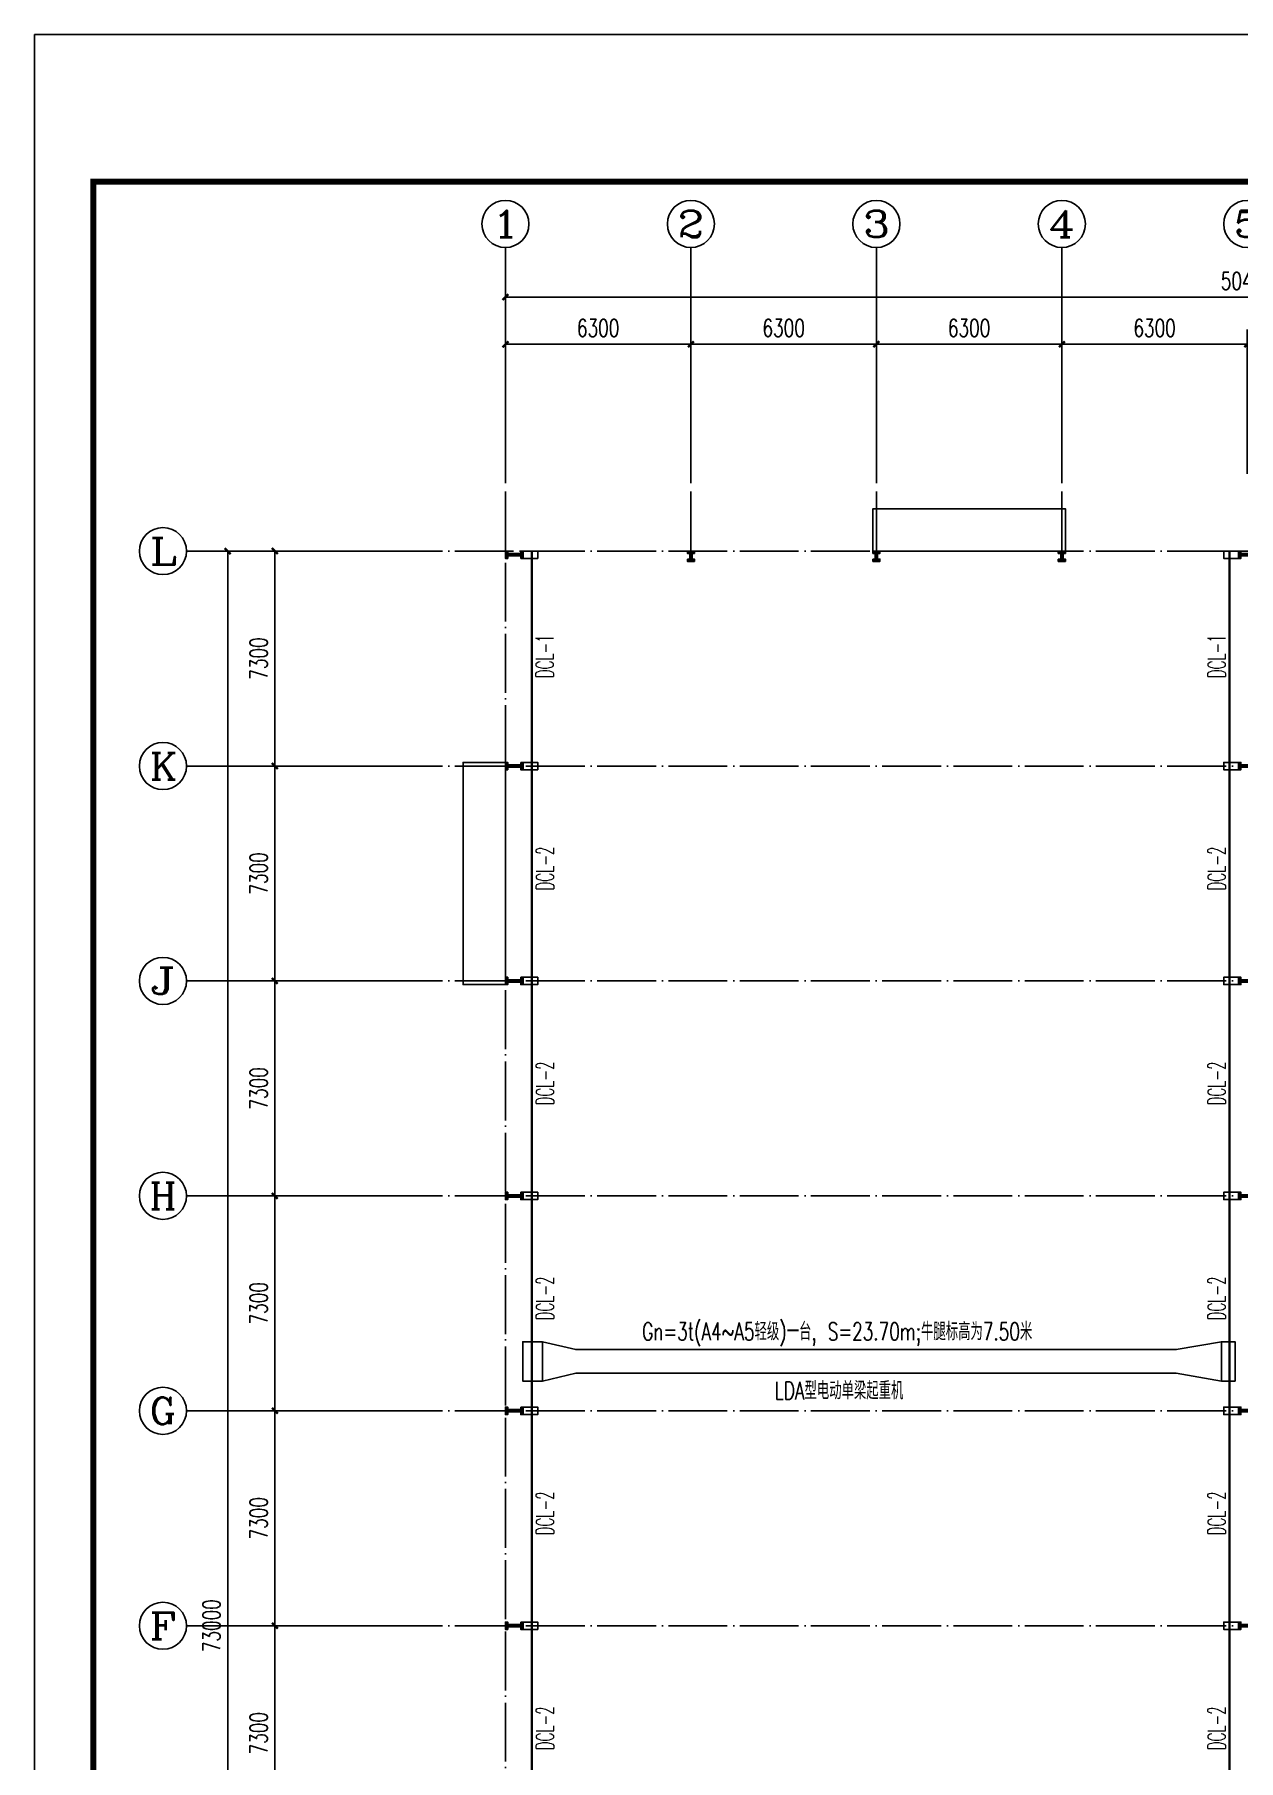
# Model space of a CAD drawing. Extents: x 37237700 to 37865026, y 138877 to 347670.
# Drawn here: x 37686466 to 37727363, y 289050 to 347670 of the extents above; entities that cross this region are included whole.
import ezdxf
from ezdxf.enums import TextEntityAlignment as Align

# ---------------------------------------------------------------- set-up
doc = ezdxf.new("R2010")
doc.units = 0
doc.header["$LTSCALE"] = 1000
doc.header["$MEASUREMENT"] = 0
doc.linetypes.add('ACAD_ISO04W100', pattern=[30.5, 24, -3, 0.5, -3])
doc.linetypes.add('DOTE', pattern=[2.42, 2, -0.2, 0.02, -0.2])
doc.layers.get('0').update_dxf_attribs({"linetype": 'CONTINUOUS'})
doc.layers.get('DEFPOINTS').update_dxf_attribs({"linetype": 'CONTINUOUS'})
for name, color, linetype in [('AXIS', 3, 'CONTINUOUS'), ('AXIS_TEXT', 7, 'CONTINUOUS'), ('DOTE', 1, 'ACAD_ISO04W100'), ('PUB_TEXT', 7, 'CONTINUOUS'), ('PUB_TITLE', 4, 'CONTINUOUS')]:
    doc.layers.add(name, color=color, linetype=linetype)
doc.styles.add('_HZTXT', font='txt.shx', dxfattribs={"width": 0.8, "bigfont": 'hztxt.shx'})
doc.styles.add('_SIMPLEX', font='SIMPLEX', dxfattribs={"width": 0.8})
doc.styles.add('_TCH_AXIS', font='COMPLEX', dxfattribs={"bigfont": 'GBCBIG'})
doc.styles.add('_TCH_DIM_T3', font='SIMPLEX', dxfattribs={"width": 0.705882, "bigfont": 'GBCBIG'})
doc.styles.add('COMPLEX', font='COMPLEX')
doc.dimstyles.new('_TCH_ARCH&&200', dxfattribs={"dimtxt": 595, "dimasz": 200, "dimexe": 500, "dimexo": 600, "dimgap": 252.5, "dimtad": 1, "dimdec": 0, "dimzin": 0, "dimdsep": 46, "dimtxsty": '_TCH_DIM_T3', "dimblk": 'ARCHTICK', "dimcen": 0.09, "dimclrt": 7, "dimazin": 2, "dimtfac": 1, "dimtdec": 0, "dimtix": 1, "dimtmove": 2, "dimatfit": 3, "dimfxl": 1, "dimtolj": 1, "dimtzin": 0, "dimarcsym": 0})

# ---------------------------------------------------------------- blocks, each defined once
blk = doc.blocks.new('*U123')
blk.add_lwpolyline([(-250, 125), (-250, -125), (250, -125), (250, 125)], close=True)
blk = doc.blocks.new('*U124')
at = {"color": 0, "linetype": 'ByBlock', "lineweight": -2}
for p in [(0, 58400), (0, 51100), (0, 43800), (0, 36500), (0, 29200)]:
    blk.add_blockref('*U123', p, dxfattribs=at)
blk = doc.blocks.new('*U131')
blk.add_lwpolyline([(-250, 125), (-250, -125), (250, -125), (250, 125)], close=True)
blk = doc.blocks.new('*U132')
at = {"color": 0, "linetype": 'ByBlock', "lineweight": -2}
for p in [(0, 58400), (0, 51100), (0, 43800), (0, 36500), (0, 29200)]:
    blk.add_blockref('*U131', p, dxfattribs=at)
blk = doc.blocks.new('_ArchTick')
at = {"color": 0, "linetype": 'ByBlock', "const_width": 0.4}
blk.add_lwpolyline([(-0.5, -0.5), (0.5, 0.5)], dxfattribs=at)
blk = doc.blocks.new('*D1991')
at = {"layer": 'AXIS', "color": 0, "lineweight": -2}
for p, q in [((37699029, 293626), (37694129, 293626)), ((37694629, 286326), (37694629, 293626)), ((37699029, 286326), (37694129, 286326))]:
    blk.add_line(p, q, dxfattribs=at)
at = {"layer": 'DEFPOINTS', "color": 0}
for p in [(37694629, 293626), (37699629, 293626), (37699629, 286326)]:
    blk.add_point(p, dxfattribs=at)
at = {"layer": 'AXIS', "color": 0, "lineweight": -2, "xscale": 200, "yscale": 200, "zscale": 200}
for p, rotation in [((37694629, 293626), 90), ((37694629, 286326), 270)]:
    blk.add_blockref('_ArchTick', p, dxfattribs=dict(at, rotation=rotation))
at = {"layer": 'AXIS', "color": 7, "insert": (37694079, 289976), "char_height": 595, "attachment_point": 5, "rotation": 90, "style": '_TCH_DIM_T3'}
blk.add_mtext('\\A1;7300', dxfattribs=at)
blk = doc.blocks.new('*D1992')
at = {"layer": 'AXIS', "color": 0, "lineweight": -2}
for p, q in [((37699029, 300926), (37694129, 300926)), ((37694629, 293626), (37694629, 300926)), ((37699029, 293626), (37694129, 293626))]:
    blk.add_line(p, q, dxfattribs=at)
at = {"layer": 'DEFPOINTS', "color": 0}
for p in [(37694629, 300926), (37699629, 300926), (37699629, 293626)]:
    blk.add_point(p, dxfattribs=at)
at = {"layer": 'AXIS', "color": 0, "lineweight": -2, "xscale": 200, "yscale": 200, "zscale": 200}
for p, rotation in [((37694629, 300926), 90), ((37694629, 293626), 270)]:
    blk.add_blockref('_ArchTick', p, dxfattribs=dict(at, rotation=rotation))
at = {"layer": 'AXIS', "color": 7, "insert": (37694079, 297276), "char_height": 595, "attachment_point": 5, "rotation": 90, "style": '_TCH_DIM_T3'}
blk.add_mtext('\\A1;7300', dxfattribs=at)
blk = doc.blocks.new('*D1993')
at = {"layer": 'AXIS', "color": 0, "lineweight": -2}
for p, q in [((37699029, 308226), (37694129, 308226)), ((37694629, 300926), (37694629, 308226)), ((37699029, 300926), (37694129, 300926))]:
    blk.add_line(p, q, dxfattribs=at)
at = {"layer": 'DEFPOINTS', "color": 0}
for p in [(37694629, 308226), (37699629, 308226), (37699629, 300926)]:
    blk.add_point(p, dxfattribs=at)
at = {"layer": 'AXIS', "color": 0, "lineweight": -2, "xscale": 200, "yscale": 200, "zscale": 200}
for p, rotation in [((37694629, 308226), 90), ((37694629, 300926), 270)]:
    blk.add_blockref('_ArchTick', p, dxfattribs=dict(at, rotation=rotation))
at = {"layer": 'AXIS', "color": 7, "insert": (37694079, 304576), "char_height": 595, "attachment_point": 5, "rotation": 90, "style": '_TCH_DIM_T3'}
blk.add_mtext('\\A1;7300', dxfattribs=at)
blk = doc.blocks.new('*D1994')
at = {"layer": 'AXIS', "color": 0, "lineweight": -2}
for p, q in [((37699029, 315526), (37694129, 315526)), ((37694629, 308226), (37694629, 315526)), ((37699029, 308226), (37694129, 308226))]:
    blk.add_line(p, q, dxfattribs=at)
at = {"layer": 'DEFPOINTS', "color": 0}
for p in [(37694629, 315526), (37699629, 315526), (37699629, 308226)]:
    blk.add_point(p, dxfattribs=at)
at = {"layer": 'AXIS', "color": 0, "lineweight": -2, "xscale": 200, "yscale": 200, "zscale": 200}
for p, rotation in [((37694629, 315526), 90), ((37694629, 308226), 270)]:
    blk.add_blockref('_ArchTick', p, dxfattribs=dict(at, rotation=rotation))
at = {"layer": 'AXIS', "color": 7, "insert": (37694079, 311876), "char_height": 595, "attachment_point": 5, "rotation": 90, "style": '_TCH_DIM_T3'}
blk.add_mtext('\\A1;7300', dxfattribs=at)
blk = doc.blocks.new('*D1995')
at = {"layer": 'AXIS', "color": 0, "lineweight": -2}
for p, q in [((37699029, 322826), (37694129, 322826)), ((37694629, 315526), (37694629, 322826)), ((37699029, 315526), (37694129, 315526))]:
    blk.add_line(p, q, dxfattribs=at)
at = {"layer": 'DEFPOINTS', "color": 0}
for p in [(37694629, 322826), (37699629, 322826), (37699629, 315526)]:
    blk.add_point(p, dxfattribs=at)
at = {"layer": 'AXIS', "color": 0, "lineweight": -2, "xscale": 200, "yscale": 200, "zscale": 200}
for p, rotation in [((37694629, 322826), 90), ((37694629, 315526), 270)]:
    blk.add_blockref('_ArchTick', p, dxfattribs=dict(at, rotation=rotation))
at = {"layer": 'AXIS', "color": 7, "insert": (37694079, 319176), "char_height": 595, "attachment_point": 5, "rotation": 90, "style": '_TCH_DIM_T3'}
blk.add_mtext('\\A1;7300', dxfattribs=at)
blk = doc.blocks.new('*D1996')
at = {"layer": 'AXIS', "color": 0, "lineweight": -2}
for p, q in [((37699029, 330126), (37694129, 330126)), ((37694629, 322826), (37694629, 330126)), ((37699029, 322826), (37694129, 322826))]:
    blk.add_line(p, q, dxfattribs=at)
at = {"layer": 'DEFPOINTS', "color": 0}
for p in [(37694629, 330126), (37699629, 330126), (37699629, 322826)]:
    blk.add_point(p, dxfattribs=at)
at = {"layer": 'AXIS', "color": 0, "lineweight": -2, "xscale": 200, "yscale": 200, "zscale": 200}
for p, rotation in [((37694629, 330126), 90), ((37694629, 322826), 270)]:
    blk.add_blockref('_ArchTick', p, dxfattribs=dict(at, rotation=rotation))
at = {"layer": 'AXIS', "color": 7, "insert": (37694079, 326476), "char_height": 595, "attachment_point": 5, "rotation": 90, "style": '_TCH_DIM_T3'}
blk.add_mtext('\\A1;7300', dxfattribs=at)
blk = doc.blocks.new('*D1997')
at = {"layer": 'AXIS', "color": 0, "lineweight": -2}
for p, q in [((37699029, 330126), (37692529, 330126)), ((37693029, 257126), (37693029, 330126)), ((37699029, 257126), (37692529, 257126))]:
    blk.add_line(p, q, dxfattribs=at)
at = {"layer": 'DEFPOINTS', "color": 0}
for p in [(37693029, 330126), (37699629, 330126), (37699629, 257126)]:
    blk.add_point(p, dxfattribs=at)
at = {"layer": 'AXIS', "color": 0, "lineweight": -2, "xscale": 200, "yscale": 200, "zscale": 200}
for p, rotation in [((37693029, 330126), 90), ((37693029, 257126), 270)]:
    blk.add_blockref('_ArchTick', p, dxfattribs=dict(at, rotation=rotation))
at = {"layer": 'AXIS', "color": 7, "insert": (37692479, 293626), "char_height": 595, "attachment_point": 5, "rotation": 90, "style": '_TCH_DIM_T3'}
blk.add_mtext('\\A1;73000', dxfattribs=at)
blk = doc.blocks.new('*D2018')
at = {"layer": 'AXIS', "color": 0, "lineweight": -2}
for p, q in [((37702463, 332751), (37702463, 337651)), ((37702463, 337151), (37708763, 337151)), ((37708763, 332751), (37708763, 337651))]:
    blk.add_line(p, q, dxfattribs=at)
at = {"layer": 'DEFPOINTS', "color": 0}
for p in [(37708763, 337151), (37702463, 332151), (37708763, 332151)]:
    blk.add_point(p, dxfattribs=at)
at = {"layer": 'AXIS', "color": 0, "lineweight": -2, "xscale": 200, "yscale": 200, "zscale": 200, "rotation": 180}
blk.add_blockref('_ArchTick', (37702463, 337151), dxfattribs=at)
at = {"layer": 'AXIS', "color": 0, "lineweight": -2, "xscale": 200, "yscale": 200, "zscale": 200}
blk.add_blockref('_ArchTick', (37708763, 337151), dxfattribs=at)
at = {"layer": 'AXIS', "color": 7, "insert": (37705613, 337701), "char_height": 595, "attachment_point": 5, "style": '_TCH_DIM_T3'}
blk.add_mtext('\\A1;6300', dxfattribs=at)
blk = doc.blocks.new('*D2019')
at = {"layer": 'AXIS', "color": 0, "lineweight": -2}
for p, q in [((37708763, 332751), (37708763, 337651)), ((37708763, 337151), (37715063, 337151)), ((37715063, 332751), (37715063, 337651))]:
    blk.add_line(p, q, dxfattribs=at)
at = {"layer": 'DEFPOINTS', "color": 0}
for p in [(37715063, 337151), (37708763, 332151), (37715063, 332151)]:
    blk.add_point(p, dxfattribs=at)
at = {"layer": 'AXIS', "color": 0, "lineweight": -2, "xscale": 200, "yscale": 200, "zscale": 200, "rotation": 180}
blk.add_blockref('_ArchTick', (37708763, 337151), dxfattribs=at)
at = {"layer": 'AXIS', "color": 0, "lineweight": -2, "xscale": 200, "yscale": 200, "zscale": 200}
blk.add_blockref('_ArchTick', (37715063, 337151), dxfattribs=at)
at = {"layer": 'AXIS', "color": 7, "insert": (37711913, 337701), "char_height": 595, "attachment_point": 5, "style": '_TCH_DIM_T3'}
blk.add_mtext('\\A1;6300', dxfattribs=at)
blk = doc.blocks.new('*D2020')
at = {"layer": 'AXIS', "color": 0, "lineweight": -2}
for p, q in [((37715063, 332751), (37715063, 337651)), ((37715063, 337151), (37721363, 337151)), ((37721363, 332751), (37721363, 337651))]:
    blk.add_line(p, q, dxfattribs=at)
at = {"layer": 'DEFPOINTS', "color": 0}
for p in [(37721363, 337151), (37715063, 332151), (37721363, 332151)]:
    blk.add_point(p, dxfattribs=at)
at = {"layer": 'AXIS', "color": 0, "lineweight": -2, "xscale": 200, "yscale": 200, "zscale": 200, "rotation": 180}
blk.add_blockref('_ArchTick', (37715063, 337151), dxfattribs=at)
at = {"layer": 'AXIS', "color": 0, "lineweight": -2, "xscale": 200, "yscale": 200, "zscale": 200}
blk.add_blockref('_ArchTick', (37721363, 337151), dxfattribs=at)
at = {"layer": 'AXIS', "color": 7, "insert": (37718213, 337701), "char_height": 595, "attachment_point": 5, "style": '_TCH_DIM_T3'}
blk.add_mtext('\\A1;6300', dxfattribs=at)
blk = doc.blocks.new('*D2021')
at = {"layer": 'AXIS', "color": 0, "lineweight": -2}
for p, q in [((37721363, 332751), (37721363, 337651)), ((37721363, 337151), (37727663, 337151)), ((37727663, 332751), (37727663, 337651))]:
    blk.add_line(p, q, dxfattribs=at)
at = {"layer": 'DEFPOINTS', "color": 0}
for p in [(37727663, 337151), (37721363, 332151), (37727663, 332151)]:
    blk.add_point(p, dxfattribs=at)
at = {"layer": 'AXIS', "color": 0, "lineweight": -2, "xscale": 200, "yscale": 200, "zscale": 200, "rotation": 180}
blk.add_blockref('_ArchTick', (37721363, 337151), dxfattribs=at)
at = {"layer": 'AXIS', "color": 0, "lineweight": -2, "xscale": 200, "yscale": 200, "zscale": 200}
blk.add_blockref('_ArchTick', (37727663, 337151), dxfattribs=at)
at = {"layer": 'AXIS', "color": 7, "insert": (37724513, 337701), "char_height": 595, "attachment_point": 5, "style": '_TCH_DIM_T3'}
blk.add_mtext('\\A1;6300', dxfattribs=at)
blk = doc.blocks.new('*D2026')
at = {"layer": 'AXIS', "color": 0, "lineweight": -2}
for p, q in [((37702463, 332751), (37702463, 339251)), ((37752863, 332751), (37752863, 339251)), ((37702463, 338751), (37752863, 338751))]:
    blk.add_line(p, q, dxfattribs=at)
at = {"layer": 'DEFPOINTS', "color": 0}
for p in [(37752863, 338751), (37702463, 332151), (37752863, 332151)]:
    blk.add_point(p, dxfattribs=at)
at = {"layer": 'AXIS', "color": 0, "lineweight": -2, "xscale": 200, "yscale": 200, "zscale": 200, "rotation": 180}
blk.add_blockref('_ArchTick', (37702463, 338751), dxfattribs=at)
at = {"layer": 'AXIS', "color": 0, "lineweight": -2, "xscale": 200, "yscale": 200, "zscale": 200}
blk.add_blockref('_ArchTick', (37752863, 338751), dxfattribs=at)
at = {"layer": 'AXIS', "color": 7, "insert": (37727663, 339301), "char_height": 595, "attachment_point": 5, "style": '_TCH_DIM_T3'}
blk.add_mtext('\\A1;50400', dxfattribs=at)
blk = doc.blocks.new('_AXISO')
blk.add_circle((0, 0), 0.5)
at = {"layer": 'AXIS_TEXT', "style": 'COMPLEX', "width": 1.041667}
blk.add_attdef('A', text='', height=0.56, dxfattribs=at).set_placement((-0.25, -0.28), (0.25, -0.28), align=Align.FIT)

msp = doc.modelspace()

# ---------------------------------------------------------------- hatches: boundary and pattern name
for points in [[(37702982.8, 329875.5), (37703062.8, 329875.5), (37703062.8, 330125.5), (37702982.8, 330125.5), (37702982.8, 330040.5), (37702542.8, 330040.5), (37702542.8, 330125.5), (37702462.8, 330125.5), (37702462.8, 329875.5), (37702542.8, 329875.5), (37702542.8, 329960.5), (37702982.8, 329960.5)], [(37708642.8, 329855.5), (37708642.8, 329775.5), (37708882.8, 329775.5), (37708882.8, 329855.5), (37708802.8, 329855.5), (37708802.8, 330045.5), (37708882.8, 330045.5), (37708882.8, 330125.5), (37708642.8, 330125.5), (37708642.8, 330045.5), (37708722.8, 330045.5), (37708722.8, 329855.5)], [(37714942.8, 329855.5), (37714942.8, 329775.5), (37715182.8, 329775.5), (37715182.8, 329855.5), (37715102.8, 329855.5), (37715102.8, 330045.5), (37715182.8, 330045.5), (37715182.8, 330125.5), (37714942.8, 330125.5), (37714942.8, 330045.5), (37715022.8, 330045.5), (37715022.8, 329855.5)], [(37721242.8, 329855.5), (37721242.8, 329775.5), (37721482.8, 329775.5), (37721482.8, 329855.5), (37721402.8, 329855.5), (37721402.8, 330045.5), (37721482.8, 330045.5), (37721482.8, 330125.5), (37721242.8, 330125.5), (37721242.8, 330045.5), (37721322.8, 330045.5), (37721322.8, 329855.5)], [(37727882.8, 329875.5), (37727962.8, 329875.5), (37727962.8, 330125.5), (37727882.8, 330125.5), (37727882.8, 330040.5), (37727442.8, 330040.5), (37727442.8, 330125.5), (37727362.8, 330125.5), (37727362.8, 329875.5), (37727442.8, 329875.5), (37727442.8, 329960.5), (37727882.8, 329960.5)], [(37702982.8, 322950.5), (37703062.8, 322950.5), (37703062.8, 322700.5), (37702982.8, 322700.5), (37702982.8, 322785.5), (37702542.8, 322785.5), (37702542.8, 322700.5), (37702462.8, 322700.5), (37702462.8, 322950.5), (37702542.8, 322950.5), (37702542.8, 322865.5), (37702982.8, 322865.5)], [(37727882.8, 322950.5), (37727962.8, 322950.5), (37727962.8, 322700.5), (37727882.8, 322700.5), (37727882.8, 322785.5), (37727442.8, 322785.5), (37727442.8, 322700.5), (37727362.8, 322700.5), (37727362.8, 322950.5), (37727442.8, 322950.5), (37727442.8, 322865.5), (37727882.8, 322865.5)], [(37702982.8, 315650.5), (37703062.8, 315650.5), (37703062.8, 315400.5), (37702982.8, 315400.5), (37702982.8, 315485.5), (37702542.8, 315485.5), (37702542.8, 315400.5), (37702462.8, 315400.5), (37702462.8, 315650.5), (37702542.8, 315650.5), (37702542.8, 315565.5), (37702982.8, 315565.5)], [(37727882.8, 315650.5), (37727962.8, 315650.5), (37727962.8, 315400.5), (37727882.8, 315400.5), (37727882.8, 315485.5), (37727442.8, 315485.5), (37727442.8, 315400.5), (37727362.8, 315400.5), (37727362.8, 315650.5), (37727442.8, 315650.5), (37727442.8, 315565.5), (37727882.8, 315565.5)], [(37702982.8, 308350.5), (37703062.8, 308350.5), (37703062.8, 308100.5), (37702982.8, 308100.5), (37702982.8, 308185.5), (37702542.8, 308185.5), (37702542.8, 308100.5), (37702462.8, 308100.5), (37702462.8, 308350.5), (37702542.8, 308350.5), (37702542.8, 308265.5), (37702982.8, 308265.5)], [(37727882.8, 308350.5), (37727962.8, 308350.5), (37727962.8, 308100.5), (37727882.8, 308100.5), (37727882.8, 308185.5), (37727442.8, 308185.5), (37727442.8, 308100.5), (37727362.8, 308100.5), (37727362.8, 308350.5), (37727442.8, 308350.5), (37727442.8, 308265.5), (37727882.8, 308265.5)], [(37702982.8, 301050.5), (37703062.8, 301050.5), (37703062.8, 300800.5), (37702982.8, 300800.5), (37702982.8, 300885.5), (37702542.8, 300885.5), (37702542.8, 300800.5), (37702462.8, 300800.5), (37702462.8, 301050.5), (37702542.8, 301050.5), (37702542.8, 300965.5), (37702982.8, 300965.5)], [(37727882.8, 301050.5), (37727962.8, 301050.5), (37727962.8, 300800.5), (37727882.8, 300800.5), (37727882.8, 300885.5), (37727442.8, 300885.5), (37727442.8, 300800.5), (37727362.8, 300800.5), (37727362.8, 301050.5), (37727442.8, 301050.5), (37727442.8, 300965.5), (37727882.8, 300965.5)], [(37702982.8, 293750.5), (37703062.8, 293750.5), (37703062.8, 293500.5), (37702982.8, 293500.5), (37702982.8, 293585.5), (37702542.8, 293585.5), (37702542.8, 293500.5), (37702462.8, 293500.5), (37702462.8, 293750.5), (37702542.8, 293750.5), (37702542.8, 293665.5), (37702982.8, 293665.5)], [(37727882.8, 293750.5), (37727962.8, 293750.5), (37727962.8, 293500.5), (37727882.8, 293500.5), (37727882.8, 293585.5), (37727442.8, 293585.5), (37727442.8, 293500.5), (37727362.8, 293500.5), (37727362.8, 293750.5), (37727442.8, 293750.5), (37727442.8, 293665.5), (37727882.8, 293665.5)]]:
    msp.add_hatch(color=256).paths.add_polyline_path(points)

# ---------------------------------------------------------------- linework, layer by layer
for points in [[(37714942.8, 330125.5), (37721482.8, 330125.5), (37721482.8, 331565.5), (37714942.8, 331565.5)], [(37703062.8, 330125.5), (37703062.8, 329875.5), (37703562.8, 329875.5), (37703562.8, 330125.5)], [(37727362.8, 330125.5), (37727362.8, 329875.5), (37726862.8, 329875.5), (37726862.8, 330125.5)], [(37702462.8, 315400.5), (37702462.8, 322950.5), (37701022.8, 322950.5), (37701022.8, 315400.5)]]:
    msp.add_lwpolyline(points, close=True)
for points in [[(37702982.8, 329875.5), (37703062.8, 329875.5), (37703062.8, 330125.5), (37702982.8, 330125.5), (37702982.8, 330040.5), (37702542.8, 330040.5), (37702542.8, 330125.5), (37702462.8, 330125.5), (37702462.8, 329875.5), (37702542.8, 329875.5), (37702542.8, 329960.5), (37702982.8, 329960.5), (37702982.8, 329875.5)], [(37708642.8, 329855.5), (37708642.8, 329775.5), (37708882.8, 329775.5), (37708882.8, 329855.5), (37708802.8, 329855.5), (37708802.8, 330045.5), (37708882.8, 330045.5), (37708882.8, 330125.5), (37708642.8, 330125.5), (37708642.8, 330045.5), (37708722.8, 330045.5), (37708722.8, 329855.5), (37708642.8, 329855.5)], [(37714942.8, 329855.5), (37714942.8, 329775.5), (37715182.8, 329775.5), (37715182.8, 329855.5), (37715102.8, 329855.5), (37715102.8, 330045.5), (37715182.8, 330045.5), (37715182.8, 330125.5), (37714942.8, 330125.5), (37714942.8, 330045.5), (37715022.8, 330045.5), (37715022.8, 329855.5), (37714942.8, 329855.5)], [(37721242.8, 329855.5), (37721242.8, 329775.5), (37721482.8, 329775.5), (37721482.8, 329855.5), (37721402.8, 329855.5), (37721402.8, 330045.5), (37721482.8, 330045.5), (37721482.8, 330125.5), (37721242.8, 330125.5), (37721242.8, 330045.5), (37721322.8, 330045.5), (37721322.8, 329855.5), (37721242.8, 329855.5)], [(37727882.8, 329875.5), (37727962.8, 329875.5), (37727962.8, 330125.5), (37727882.8, 330125.5), (37727882.8, 330040.5), (37727442.8, 330040.5), (37727442.8, 330125.5), (37727362.8, 330125.5), (37727362.8, 329875.5), (37727442.8, 329875.5), (37727442.8, 329960.5), (37727882.8, 329960.5), (37727882.8, 329875.5)], [(37702982.8, 322950.5), (37703062.8, 322950.5), (37703062.8, 322700.5), (37702982.8, 322700.5), (37702982.8, 322785.5), (37702542.8, 322785.5), (37702542.8, 322700.5), (37702462.8, 322700.5), (37702462.8, 322950.5), (37702542.8, 322950.5), (37702542.8, 322865.5), (37702982.8, 322865.5), (37702982.8, 322950.5)], [(37727882.8, 322950.5), (37727962.8, 322950.5), (37727962.8, 322700.5), (37727882.8, 322700.5), (37727882.8, 322785.5), (37727442.8, 322785.5), (37727442.8, 322700.5), (37727362.8, 322700.5), (37727362.8, 322950.5), (37727442.8, 322950.5), (37727442.8, 322865.5), (37727882.8, 322865.5), (37727882.8, 322950.5)], [(37702982.8, 315650.5), (37703062.8, 315650.5), (37703062.8, 315400.5), (37702982.8, 315400.5), (37702982.8, 315485.5), (37702542.8, 315485.5), (37702542.8, 315400.5), (37702462.8, 315400.5), (37702462.8, 315650.5), (37702542.8, 315650.5), (37702542.8, 315565.5), (37702982.8, 315565.5), (37702982.8, 315650.5)], [(37727882.8, 315650.5), (37727962.8, 315650.5), (37727962.8, 315400.5), (37727882.8, 315400.5), (37727882.8, 315485.5), (37727442.8, 315485.5), (37727442.8, 315400.5), (37727362.8, 315400.5), (37727362.8, 315650.5), (37727442.8, 315650.5), (37727442.8, 315565.5), (37727882.8, 315565.5), (37727882.8, 315650.5)], [(37702982.8, 308350.5), (37703062.8, 308350.5), (37703062.8, 308100.5), (37702982.8, 308100.5), (37702982.8, 308185.5), (37702542.8, 308185.5), (37702542.8, 308100.5), (37702462.8, 308100.5), (37702462.8, 308350.5), (37702542.8, 308350.5), (37702542.8, 308265.5), (37702982.8, 308265.5), (37702982.8, 308350.5)], [(37727882.8, 308350.5), (37727962.8, 308350.5), (37727962.8, 308100.5), (37727882.8, 308100.5), (37727882.8, 308185.5), (37727442.8, 308185.5), (37727442.8, 308100.5), (37727362.8, 308100.5), (37727362.8, 308350.5), (37727442.8, 308350.5), (37727442.8, 308265.5), (37727882.8, 308265.5), (37727882.8, 308350.5)], [(37703718.8, 301937.8), (37703052.1, 301937.8), (37703052.1, 303271.1), (37703718.8, 303271.1)], [(37703718.8, 302604.4), (37703718.8, 303271.1), (37704852.1, 303004.4), (37704852.1, 303004.4), (37705237.8, 303004.4)], [(37726781.8, 302604.4), (37726781.8, 303271.1), (37725248.5, 303004.4), (37725248.5, 303004.4), (37705237.8, 303004.4)], [(37726781.8, 301937.8), (37727248.5, 301937.8), (37727248.5, 303271.1), (37726781.8, 303271.1)], [(37703718.8, 302604.4), (37703718.8, 301937.8), (37704852.1, 302204.4), (37704852.1, 302204.4), (37705237.8, 302204.4)], [(37726781.8, 302604.4), (37726781.8, 301937.8), (37725248.5, 302204.4), (37725248.5, 302204.4), (37705237.8, 302204.4)], [(37702982.8, 301050.5), (37703062.8, 301050.5), (37703062.8, 300800.5), (37702982.8, 300800.5), (37702982.8, 300885.5), (37702542.8, 300885.5), (37702542.8, 300800.5), (37702462.8, 300800.5), (37702462.8, 301050.5), (37702542.8, 301050.5), (37702542.8, 300965.5), (37702982.8, 300965.5), (37702982.8, 301050.5)], [(37727882.8, 301050.5), (37727962.8, 301050.5), (37727962.8, 300800.5), (37727882.8, 300800.5), (37727882.8, 300885.5), (37727442.8, 300885.5), (37727442.8, 300800.5), (37727362.8, 300800.5), (37727362.8, 301050.5), (37727442.8, 301050.5), (37727442.8, 300965.5), (37727882.8, 300965.5), (37727882.8, 301050.5)], [(37702982.8, 293750.5), (37703062.8, 293750.5), (37703062.8, 293500.5), (37702982.8, 293500.5), (37702982.8, 293585.5), (37702542.8, 293585.5), (37702542.8, 293500.5), (37702462.8, 293500.5), (37702462.8, 293750.5), (37702542.8, 293750.5), (37702542.8, 293665.5), (37702982.8, 293665.5), (37702982.8, 293750.5)], [(37727882.8, 293750.5), (37727962.8, 293750.5), (37727962.8, 293500.5), (37727882.8, 293500.5), (37727882.8, 293585.5), (37727442.8, 293585.5), (37727442.8, 293500.5), (37727362.8, 293500.5), (37727362.8, 293750.5), (37727442.8, 293750.5), (37727442.8, 293665.5), (37727882.8, 293665.5), (37727882.8, 293750.5)]]:
    msp.add_lwpolyline(points)
at = {"const_width": 80}
for points in [[(37703362.8, 330125.5), (37703362.8, 257125.5)], [(37727062.8, 330125.5), (37727062.8, 257125.5)]]:
    msp.add_lwpolyline(points, dxfattribs=at)
at = {"layer": 'AXIS'}
for p, q in [((37702462.8, 332436.3), (37702462.8, 340436.3)), ((37708762.8, 332436.3), (37708762.8, 340436.3)), ((37715062.8, 332436.3), (37715062.8, 340436.3)), ((37721362.8, 332436.3), (37721362.8, 340436.3)), ((37699628.7, 330125.5), (37691628.7, 330125.5)), ((37699628.7, 322825.5), (37691628.7, 322825.5)), ((37699628.7, 315525.5), (37691628.7, 315525.5)), ((37699628.7, 308225.5), (37691628.7, 308225.5)), ((37699628.7, 300925.5), (37691628.7, 300925.5)), ((37699628.7, 293625.5), (37691628.7, 293625.5))]:
    msp.add_line(p, q, dxfattribs=at)
at = {"layer": 'DOTE', "linetype": 'DOTE'}
for p, q in [((37702462.8, 332151.5), (37702462.8, 254198.7)), ((37708762.8, 332151.5), (37708762.8, 330125.5)), ((37715062.8, 332151.5), (37715062.8, 330125.5)), ((37721362.8, 332151.5), (37721362.8, 330125.5)), ((37755979.9, 330125.5), (37699628.7, 330125.5)), ((37755979.9, 322825.5), (37699628.7, 322825.5)), ((37755979.9, 315525.5), (37699628.7, 315525.5)), ((37755979.9, 308225.5), (37699628.7, 308225.5)), ((37755979.9, 300925.5), (37699628.7, 300925.5)), ((37755979.9, 293625.5), (37699628.7, 293625.5))]:
    msp.add_line(p, q, dxfattribs=at)
at = {"layer": 'PUB_TITLE'}
msp.add_lwpolyline([(37686466.5, 228870), (37770466.5, 228870), (37770466.5, 347670), (37686466.5, 347670)], close=True, dxfattribs=at)
at = {"layer": 'PUB_TITLE', "const_width": 200}
msp.add_lwpolyline([(37688466.5, 230870), (37768466.5, 230870), (37768466.5, 342670), (37688466.5, 342670)], close=True, dxfattribs=at)

# ---------------------------------------------------------------- block references
msp.add_blockref('*U124', (37703312.8, 264425.5))
at = {"xscale": -1}
msp.add_blockref('*U132', (37727112.8, 264425.5), dxfattribs=at)
at = {"layer": 'AXIS'}
ref = msp.add_blockref('_AXISO', (37702462.8, 341236.3), dxfattribs=dict(at, xscale=1600, yscale=1600, zscale=1600))
ref.add_attrib('A', '1', dxfattribs={"layer": 'AXIS_TEXT', "height": 905.1, "style": '_TCH_AXIS', "width": 2.333333}).set_placement((37702010.2, 340783.7), (37702915.3, 340783.7), align=Align.FIT)
ref = msp.add_blockref('_AXISO', (37708762.8, 341236.3), dxfattribs=dict(at, xscale=1600, yscale=1600, zscale=1600))
ref.add_attrib('A', '2', dxfattribs={"layer": 'AXIS_TEXT', "height": 905.1, "style": '_TCH_AXIS', "width": 1.5}).set_placement((37708310.2, 340783.7), (37709215.3, 340783.7), align=Align.FIT)
ref = msp.add_blockref('_AXISO', (37715062.8, 341236.3), dxfattribs=dict(at, xscale=1600, yscale=1600, zscale=1600))
ref.add_attrib('A', '3', dxfattribs={"layer": 'AXIS_TEXT', "height": 905.1, "style": '_TCH_AXIS', "width": 1.5}).set_placement((37714610.2, 340783.7), (37715515.3, 340783.7), align=Align.FIT)
ref = msp.add_blockref('_AXISO', (37721362.8, 341236.3), dxfattribs=dict(at, xscale=1600, yscale=1600, zscale=1600))
ref.add_attrib('A', '4', dxfattribs={"layer": 'AXIS_TEXT', "height": 905.1, "style": '_TCH_AXIS', "width": 1.3125}).set_placement((37720910.2, 340783.7), (37721815.3, 340783.7), align=Align.FIT)
ref = msp.add_blockref('_AXISO', (37727662.8, 341236.3), dxfattribs=dict(at, xscale=1600, yscale=1600, zscale=1600))
ref.add_attrib('A', '5', dxfattribs={"layer": 'AXIS_TEXT', "height": 905.1, "style": '_TCH_AXIS', "width": 1.5}).set_placement((37727210.2, 340783.7), (37728115.3, 340783.7), align=Align.FIT)
ref = msp.add_blockref('_AXISO', (37690828.7, 330125.5), dxfattribs=dict(at, xscale=1600, yscale=1600, zscale=1600))
ref.add_attrib('A', 'L', dxfattribs={"layer": 'AXIS_TEXT', "height": 905.1, "style": '_TCH_AXIS', "width": 1.4}).set_placement((37690376.2, 329673), (37691281.3, 329673), align=Align.FIT)
ref = msp.add_blockref('_AXISO', (37690828.7, 322825.5), dxfattribs=dict(at, xscale=1600, yscale=1600, zscale=1600))
ref.add_attrib('A', 'K', dxfattribs={"layer": 'AXIS_TEXT', "height": 905.1, "style": '_TCH_AXIS', "width": 1.105263}).set_placement((37690376.2, 322373), (37691281.3, 322373), align=Align.FIT)
ref = msp.add_blockref('_AXISO', (37690828.7, 315525.5), dxfattribs=dict(at, xscale=1600, yscale=1600, zscale=1600))
ref.add_attrib('A', 'J', dxfattribs={"layer": 'AXIS_TEXT', "height": 905.1, "style": '_TCH_AXIS', "width": 1.909091}).set_placement((37690376.2, 315073), (37691281.3, 315073), align=Align.FIT)
ref = msp.add_blockref('_AXISO', (37690828.7, 308225.5), dxfattribs=dict(at, xscale=1600, yscale=1600, zscale=1600))
ref.add_attrib('A', 'H', dxfattribs={"layer": 'AXIS_TEXT', "height": 905.1, "style": '_TCH_AXIS', "width": 1.05}).set_placement((37690376.2, 307773), (37691281.3, 307773), align=Align.FIT)
ref = msp.add_blockref('_AXISO', (37690828.7, 300925.5), dxfattribs=dict(at, xscale=1600, yscale=1600, zscale=1600))
ref.add_attrib('A', 'G', dxfattribs={"layer": 'AXIS_TEXT', "height": 905.1, "style": '_TCH_AXIS', "width": 1.166667}).set_placement((37690376.2, 300473), (37691281.3, 300473), align=Align.FIT)
ref = msp.add_blockref('_AXISO', (37690828.7, 293625.5), dxfattribs=dict(at, xscale=1600, yscale=1600, zscale=1600))
ref.add_attrib('A', 'F', dxfattribs={"layer": 'AXIS_TEXT', "height": 905.1, "style": '_TCH_AXIS', "width": 1.3125}).set_placement((37690376.2, 293173), (37691281.3, 293173), align=Align.FIT)

# ---------------------------------------------------------------- texts
at = {"layer": 'PUB_TEXT', "style": '_SIMPLEX', "width": 0.55}
for s, p in [('DCL-1', (37704100.8, 325812.8)), ('DCL-1', (37726924.8, 325812.8)), ('DCL-2', (37704105.8, 318602.1)), ('DCL-2', (37726919.8, 318602.1)), ('DCL-2', (37704105.8, 311302.1)), ('DCL-2', (37726919.8, 311302.1)), ('DCL-2', (37704105.8, 304002.1)), ('DCL-2', (37726919.8, 304002.1)), ('DCL-2', (37704105.8, 296702.1)), ('DCL-2', (37726919.8, 296702.1)), ('DCL-2', (37704105.8, 289402.1)), ('DCL-2', (37726919.8, 289402.1))]:
    msp.add_text(s, height=600, rotation=90, dxfattribs=at).set_placement(p)
at = {"layer": 'PUB_TEXT', "style": '_HZTXT', "width": 0.7}
for s, p in [('Gn=3t(A4~A5轻级)一台, S=23.70m;牛腿标高为7.50米', (37707108.7, 303320.4)), ('LDA型电动单梁起重机', (37711612.6, 301311.7))]:
    msp.add_text(s, height=600, dxfattribs=at).set_placement(p)

# ---------------------------------------------------------------- dimensions: what is measured, and where the dimension line sits
at = {"layer": 'AXIS'}
for p1, p2, distance, picture, middle in [((37702462.8, 332151.5), (37752862.8, 332151.5), 6600, '*D2026', (37727662.8, 339301.5)), ((37702462.8, 332151.5), (37708762.8, 332151.5), 5000, '*D2018', (37705612.8, 337701.5)), ((37708762.8, 332151.5), (37715062.8, 332151.5), 5000, '*D2019', (37711912.8, 337701.5)), ((37715062.8, 332151.5), (37721362.8, 332151.5), 5000, '*D2020', (37718212.8, 337701.5)), ((37721362.8, 332151.5), (37727662.8, 332151.5), 5000, '*D2021', (37724512.8, 337701.5)), ((37699628.7, 257125.5), (37699628.7, 330125.5), 6600, '*D1997', (37692478.7, 293625.5)), ((37699628.7, 322825.5), (37699628.7, 330125.5), 5000, '*D1996', (37694078.7, 326475.5)), ((37699628.7, 315525.5), (37699628.7, 322825.5), 5000, '*D1995', (37694078.7, 319175.5)), ((37699628.7, 308225.5), (37699628.7, 315525.5), 5000, '*D1994', (37694078.7, 311875.5)), ((37699628.7, 300925.5), (37699628.7, 308225.5), 5000, '*D1993', (37694078.7, 304575.5)), ((37699628.7, 293625.5), (37699628.7, 300925.5), 5000, '*D1992', (37694078.7, 297275.5)), ((37699628.7, 286325.5), (37699628.7, 293625.5), 5000, '*D1991', (37694078.7, 289975.5))]:
    dim = msp.add_aligned_dim(p1=p1, p2=p2, distance=distance, dimstyle='_TCH_ARCH&&200', dxfattribs=at)
    dim.commit()
    dim.dimension.update_dxf_attribs({"geometry": picture, "text_midpoint": middle})

doc.saveas('drawing.dxf')
